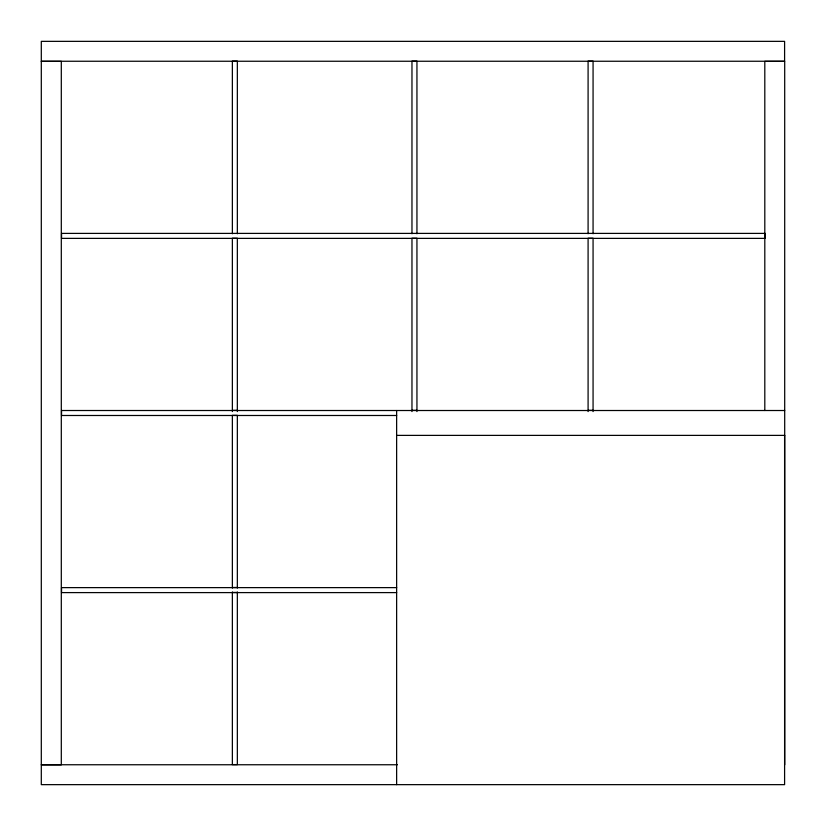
<?xml version="1.0" encoding="UTF-8"?>
<svg xmlns="http://www.w3.org/2000/svg" width="826" height="826" viewBox="0 0 826 826"><rect width="100%" height="100%" fill="white"/><g stroke="black" fill="none" stroke-linecap="round" stroke-linejoin="round"><path stroke-width="1.24" d="M41.3 61.248L784.597 61.248L784.597 41.352L41.3 41.352L41.3 784.648L784.597 784.648L784.597 435.385M41.403 61.351L61.3 61.351L61.3 764.845L41.403 764.845M232.364 410.357L237.341 410.357M411.967 410.357L416.944 410.357M588.091 410.357L593.068 410.357M784.7 410.512L61.547 410.512L61.547 415.488L396.676 415.488M396.635 435.385L784.7 435.385M232.364 587.482L237.341 587.482M396.676 587.627L61.547 587.627L61.547 592.603L396.676 592.603M232.364 592.459L237.341 592.459M41.3 764.752L397.461 764.752M784.7 764.845L784.7 61.351L764.804 61.351L764.804 410.522M593.068 233.758L593.068 61.103L588.091 61.103L588.091 233.758M593.068 411.565L593.068 238.218L588.091 238.218L588.091 411.565M416.944 233.758L416.944 61.103L411.967 61.103L411.967 233.758M416.944 411.565L416.944 238.218L411.967 238.218L411.967 411.565M396.635 410.512L396.635 784.648M237.341 233.758L237.341 61.103L232.364 61.103L232.364 233.758M237.341 411.565L237.341 238.218L232.364 238.218L232.364 411.565M237.341 588.081L237.341 415.333L232.364 415.333L232.364 588.081M237.341 591.943L237.341 764.597L232.364 764.597L232.364 591.943M765.052 233.397L61.547 233.397L61.547 238.373L765.052 238.373L765.052 233.397"/></g></svg>
